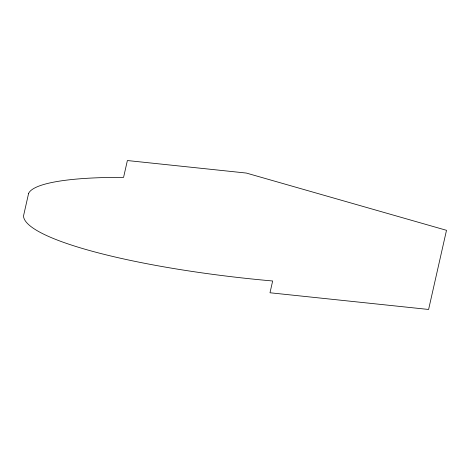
<?xml version="1.0" encoding="UTF-8"?>
<svg xmlns="http://www.w3.org/2000/svg" width="470" height="470" viewBox="0 0 470 470"><rect width="100%" height="100%" fill="white"/><g stroke="black" fill="none" stroke-linecap="round" stroke-linejoin="round"><path stroke-width="0.7" d="M28.605 193.411L23.5 215.983A236.704 40.696 5.8 0 0 272.659 280.984L269.992 292.769L428.599 309.46L446.5 230.318L246.333 173.06L127.382 160.54L123.569 177.378A182.947 31.455 5.8 0 0 28.805 193.017L28.605 193.411"/></g></svg>
